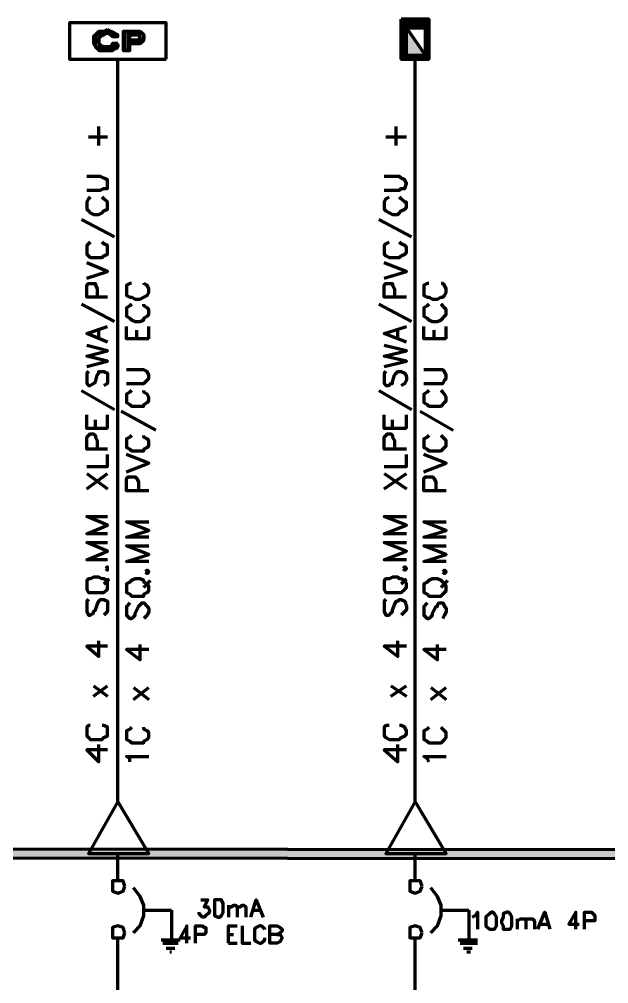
# Model space of a CAD drawing. Header units: inches. Extents: x 16 to 776, y 37 to 575.
# Drawn here: x 293.3 to 350.2, y 309.6 to 402.7 of the extents above; entities that cross this region are included whole.
import ezdxf

# ---------------------------------------------------------------- set-up
doc = ezdxf.new("R2010")
doc.units = ezdxf.units.IN
doc.header["$MEASUREMENT"] = 0
doc.layers.add('H', color=7, linetype='CONTINUOUS', lineweight=100)
doc.layers.add('P', color=250, linetype='CONTINUOUS', lineweight=100)

msp = doc.modelspace()

# ---------------------------------------------------------------- hatches: boundary and pattern name
at = {"layer": 'H', "linetype": 'Continuous'}
for points in [[(330.167, 402.667), (330.167, 398.833), (330.5, 402.667)], [(330.167, 398.833), (330.5, 402.667), (330.5, 398.833)], [(330.5, 402.667), (330.5, 402), (331.5, 402.667)], [(330.5, 402), (331.5, 402.667), (331.5, 402)], [(331.5, 402.667), (331.5, 402.5), (332.167, 402.667)], [(331.5, 402.5), (332.167, 402.667), (332.167, 402.5)], [(331.667, 402.333), (331.667, 402), (332.167, 402.333)], [(331.667, 402), (332.167, 402.333), (332.167, 402)], [(332.167, 402.667), (332.167, 402), (332.667, 402.667)], [(332.167, 402), (332.667, 402.667), (332.667, 402)], [(332.667, 402.667), (332.667, 398.833), (332.833, 402.667)], [(332.667, 398.833), (332.833, 402.667), (332.833, 398.833)], [(301.833, 401.667), (301.5, 401.5), (301, 401.5), (300.833, 401.333), (300.667, 401.167), (300.5, 401), (300.5, 400.5), (300.5, 400.333), (300.667, 400), (300.833, 399.833), (301, 399.667), (301.333, 399.667), (301.667, 399.667), (301.5, 399.667), (301.167, 399.667), (300.833, 400), (300.667, 400), (300.667, 400.333), (300.667, 400.5), (300.667, 400.833), (300.667, 401), (300.833, 401.333), (301, 401.333), (301.333, 401.5), (301.833, 401.5), (302.167, 401.5)], [(305, 401.5), (304.5, 401.5), (304.833, 401.333), (305.167, 401.333), (305.333, 401.167), (305.333, 401), (305.333, 400.833), (305.167, 400.5), (305, 400.5), (304.5, 400.5), (303.833, 400.5), (303.833, 399.667), (303.5, 399.667), (303.333, 399.667), (304, 399.667), (304, 400.333), (304.5, 400.333), (305, 400.333), (305.167, 400.5), (305.333, 400.667), (305.333, 401), (305.333, 401.167), (305.167, 401.333)], [(304.5, 401.333), (303.833, 401.333), (303.833, 400.5), (304.5, 400.5), (304, 400.667), (304, 401.167), (304.5, 401.167)], [(304.5, 401.333), (304.5, 401.167), (304.833, 401.167), (305, 401), (304.833, 400.667), (304.5, 400.667), (304, 400.667), (304.5, 400.5), (304.833, 400.667), (305, 400.667), (305, 401), (304.833, 401.167)], [(330.667, 399.167), (330.667, 401.833), (332.5, 399.167)], [(330.5, 399.167), (330.5, 398.833), (332.667, 399.167)], [(330.5, 398.833), (332.667, 399.167), (332.667, 398.833)], [(83.833, 322.667), (83.833, 321.833), (378, 322.5)], [(83.833, 321.833), (378, 322.5), (378, 321.667)]]:
    msp.add_hatch(color=0, dxfattribs=at).paths.add_polyline_path(points)
h = msp.add_hatch(color=0, dxfattribs=at)
edge = h.paths.add_edge_path()
edge.add_line((301.5, 401.333), (301.167, 401.167))
edge.add_line((301.167, 401.167), (301.167, 401))
edge.add_line((301.167, 401), (301, 401))
edge.add_line((301, 401), (301, 400.5))
edge.add_line((301, 400.5), (301, 400.333))
edge.add_line((301, 400.333), (301.167, 400))
edge.add_line((301.167, 400), (301.833, 400))
edge.add_line((301.833, 400), (301.5, 400))
edge.add_line((301.5, 400), (301.167, 400.167))
edge.add_line((301.167, 400.167), (301, 400.333))
edge.add_line((301, 400.333), (301, 400.5))
edge.add_line((301, 400.5), (301, 400.833))
edge.add_line((301, 400.833), (301.167, 401))
edge.add_line((301.167, 401), (301.5, 401.167))
edge.add_line((301.5, 401.167), (301.667, 401.333))
h = msp.add_hatch(color=0, dxfattribs=at)
edge = h.paths.add_edge_path()
edge.add_line((301.833, 401.333), (301.5, 401.333))
edge.add_line((301.5, 401.333), (301.667, 401.333))
edge.add_line((301.667, 401.333), (301.833, 401.333))
edge.add_line((301.833, 401.333), (302.167, 401.167))
edge.add_line((302.167, 401.167), (302.833, 401))
edge.add_line((302.833, 401), (302.333, 401))
edge.add_line((302.333, 401), (302.167, 401.167))
edge.add_line((302.167, 401.167), (302.167, 401.333))
h = msp.add_hatch(color=0, dxfattribs=at)
edge = h.paths.add_edge_path()
edge.add_line((301.833, 401.5), (302.167, 401.5))
edge.add_line((302.167, 401.5), (302.333, 401.333))
edge.add_line((302.333, 401.333), (302.667, 401.167))
edge.add_line((302.667, 401.167), (302.333, 401))
edge.add_line((302.333, 401), (302.833, 401))
edge.add_line((302.833, 401), (302.833, 401.167))
h = msp.add_hatch(color=0, dxfattribs=at)
edge = h.paths.add_edge_path()
edge.add_line((304.5, 401.5), (303.333, 401.5))
edge.add_line((303.333, 401.5), (303.333, 399.667))
edge.add_line((303.333, 399.667), (303.5, 399.667))
edge.add_line((303.5, 399.667), (303.5, 401.5))
edge.add_line((303.5, 401.5), (305, 401.5))
h = msp.add_hatch(color=0, dxfattribs=at)
edge = h.paths.add_edge_path()
edge.add_line((302.833, 400.333), (302.333, 400.333))
edge.add_line((302.333, 400.333), (302.833, 400.167))
edge.add_line((302.833, 400.167), (302.833, 400))
edge.add_line((302.833, 400), (302.333, 399.833))
edge.add_line((302.333, 399.833), (302.167, 399.667))
edge.add_line((302.167, 399.667), (301.333, 399.667))
edge.add_line((301.333, 399.667), (301.667, 399.667))
edge.add_line((301.667, 399.667), (302, 399.667))
edge.add_line((302, 399.667), (302.333, 399.667))
edge.add_line((302.333, 399.667), (302.5, 399.833))
edge.add_line((302.5, 399.833), (302.667, 399.833))
edge.add_line((302.667, 399.833), (302.833, 400))
h = msp.add_hatch(color=0, dxfattribs=at)
edge = h.paths.add_edge_path()
edge.add_line((302.333, 400.333), (302.167, 400))
edge.add_line((302.167, 400), (301.5, 400))
edge.add_line((301.5, 400), (301.833, 400))
edge.add_line((301.833, 400), (302.167, 400))
edge.add_line((302.167, 400), (302.333, 400))
edge.add_line((302.333, 400), (302.333, 400.167))
edge.add_line((302.333, 400.167), (302.833, 400.167))

# ---------------------------------------------------------------- linework, layer by layer
at = {"layer": 'P', "color": 0, "linetype": 'Continuous'}
for points in [[(307.5, 398.833), (307.5, 402.333), (298.167, 402.333), (298.167, 398.833), (307.5, 398.833)], [(330.167, 402.667), (330.167, 398.833), (330.5, 398.833), (330.5, 402.667), (330.167, 402.667)], [(330.167, 402.667), (332.833, 402.667), (332.833, 398.833), (330.167, 398.833), (330.167, 402.667)], [(330.5, 402.667), (330.5, 402), (331.5, 402), (331.5, 402.667), (330.5, 402.667)], [(331.667, 402), (331.667, 402.333), (332.167, 402.333), (332.167, 402.5), (331.5, 402.5), (331.5, 402), (330.5, 402), (330.5, 399.167), (332.667, 399.167), (332.667, 402), (331.667, 402)], [(331.5, 402.667), (331.5, 402.5), (332.167, 402.5), (332.167, 402.667), (331.5, 402.667)], [(331.667, 402.333), (331.667, 402), (332.167, 402), (332.167, 402.333), (331.667, 402.333)], [(332.167, 402.667), (332.167, 402), (332.667, 402), (332.667, 402.667), (332.167, 402.667)], [(332.667, 402.667), (332.667, 398.833), (332.833, 398.833), (332.833, 402.667), (332.667, 402.667)], [(301.833, 401.667), (301.5, 401.5), (301, 401.5), (300.833, 401.333), (300.833, 401.333), (300.667, 401.167), (300.5, 401), (300.5, 400.5), (300.5, 400.5), (300.5, 400.333), (300.667, 400), (300.833, 399.833), (301, 399.667), (301.333, 399.667), (301.667, 399.667), (301.5, 399.667), (301.167, 399.667), (300.833, 400), (300.667, 400), (300.667, 400.333), (300.667, 400.5), (300.667, 400.833), (300.667, 401), (300.833, 401.333), (301, 401.333), (301.333, 401.5), (301.833, 401.5), (302.167, 401.5), (301.833, 401.667)], [(301.5, 401.333), (301.167, 401.167), (301.167, 401), (301, 401), (301, 400.5), (301, 400.5), (301, 400.333), (301.167, 400), (301.5, 400), (301.833, 400), (301.5, 400), (301.167, 400.167), (301, 400.333), (301, 400.5), (301, 400.833), (301.167, 401), (301.5, 401.167), (301.667, 401.333), (301.5, 401.333)], [(301.833, 401.333), (301.5, 401.333), (301.667, 401.333), (301.833, 401.333), (302.167, 401.167), (302.167, 401.167), (302.333, 401), (302.833, 401), (302.833, 401), (302.333, 401), (302.333, 401), (302.167, 401.167), (302.167, 401.333), (301.833, 401.333)], [(302.167, 401.5), (301.833, 401.5), (302.167, 401.5), (302.333, 401.333), (302.667, 401.167), (302.833, 401), (302.333, 401), (302.833, 401), (302.833, 401.167), (302.5, 401.333), (302.5, 401.333), (302.167, 401.5)], [(305, 401.5), (304.5, 401.5), (304.833, 401.333), (305.167, 401.333), (305.333, 401.167), (305.333, 401), (305.333, 400.833), (305.167, 400.5), (305, 400.5), (304.5, 400.5), (303.833, 400.5), (303.833, 399.667), (303.5, 399.667), (303.333, 399.667), (304, 399.667), (304, 400.333), (304.5, 400.333), (305, 400.333), (305.167, 400.5), (305.333, 400.667), (305.333, 401), (305.333, 401.167), (305.167, 401.333), (305, 401.5)], [(304.5, 401.5), (303.333, 401.5), (303.333, 399.667), (303.5, 399.667), (303.5, 401.5), (304.5, 401.5), (305, 401.5), (304.5, 401.5)], [(304.5, 401.333), (303.833, 401.333), (303.833, 400.5), (304.5, 400.5), (304.5, 400.5), (304, 400.667), (304, 401.167), (304.5, 401.167), (304.5, 401.333)], [(304.5, 401.333), (304.5, 401.167), (304.833, 401.167), (305, 401), (304.833, 400.667), (304.5, 400.667), (304, 400.667), (304.5, 400.5), (304.833, 400.667), (305, 400.667), (305, 401), (305, 401), (304.833, 401.167), (304.833, 401.167), (304.5, 401.333)], [(330.667, 399.167), (330.667, 401.833), (332.5, 399.167), (330.667, 399.167)], [(332.5, 399.167), (330.667, 399.167), (330.667, 401.833), (332.5, 399.167)], [(330.667, 399.167), (332.5, 399.167), (332.5, 401.833)], [(330.667, 401.833), (332.5, 401.833), (332.5, 399.167)], [(302.833, 400.333), (302.333, 400.333), (302.333, 400.333), (302.833, 400.167), (302.833, 400), (302.333, 399.833), (302.333, 399.833), (302.167, 399.667), (301.667, 399.667), (301.333, 399.667), (301.667, 399.667), (302, 399.667), (302.333, 399.667), (302.5, 399.833), (302.667, 399.833), (302.833, 400), (302.833, 400.333)], [(302.333, 400.333), (302.167, 400), (302.167, 400), (301.833, 400), (301.5, 400), (301.833, 400), (301.833, 400), (302.167, 400), (302.333, 400), (302.333, 400.167), (302.833, 400.167), (302.333, 400.333)], [(302.833, 327.167), (302.833, 398.833)], [(330.5, 399.167), (330.5, 398.833), (332.667, 398.833), (332.667, 399.167), (330.5, 399.167)], [(331.5, 327.167), (331.5, 398.833)], [(301, 390.5), (301, 392.333)], [(329.667, 390.5), (329.667, 392.333)], [(300, 391.333), (301.833, 391.333)], [(328.667, 391.333), (330.667, 391.333)], [(299.833, 386.167), (301.167, 386.167), (301.5, 386.333), (301.833, 386.333), (301.833, 386.833), (301.833, 386.833), (301.833, 387.167), (301.5, 387.333), (301.167, 387.5), (299.833, 387.5)], [(328.5, 386.167), (330, 386.167), (330.167, 386.333), (330.5, 386.333), (330.667, 386.833), (330.667, 386.833), (330.5, 387.167), (330.167, 387.333), (330, 387.5), (328.5, 387.5)], [(300.167, 385.5), (300, 385.333), (299.833, 385), (299.833, 385), (299.833, 384.5), (299.833, 384.333), (300, 384.167), (300.167, 384), (300.5, 383.833), (301, 383.833), (301.333, 384), (301.5, 384.167), (301.833, 384.333), (301.833, 384.5), (301.833, 385), (301.833, 385), (301.5, 385.333), (301.333, 385.5)], [(329, 385.5), (328.667, 385.333), (328.5, 385), (328.5, 385), (328.5, 384.5), (328.5, 384.333), (328.667, 384.167), (329, 384), (329.333, 383.833), (329.833, 383.833), (330, 384), (330.167, 384.167), (330.5, 384.333), (330.667, 384.5), (330.667, 385), (330.5, 385), (330.167, 385.333), (330, 385.5)], [(299.333, 383.333), (302.5, 381.667)], [(328, 383.333), (331.167, 381.667)], [(300.167, 381.167), (300, 381), (299.833, 380.833), (299.833, 380.667), (299.833, 380.167), (299.833, 380), (300, 379.833), (300.167, 379.667), (300.5, 379.667), (301, 379.667), (301.333, 379.667), (301.5, 379.833), (301.833, 380), (301.833, 380.167), (301.833, 380.667), (301.833, 380.833), (301.5, 381), (301.333, 381.167)], [(329, 381.167), (328.667, 381), (328.5, 380.833), (328.5, 380.667), (328.5, 380.167), (328.5, 380), (328.667, 379.833), (329, 379.667), (329.333, 379.667), (329.833, 379.667), (330, 379.667), (330.167, 379.833), (330.5, 380), (330.667, 380.167), (330.667, 380.667), (330.5, 380.833), (330.167, 381), (330, 381.167)], [(299.833, 377.667), (301.833, 378.333), (299.833, 379.167)], [(328.5, 377.667), (330.667, 378.333), (328.5, 379.167)], [(301.833, 375.833), (299.833, 375.833), (299.833, 376.667), (299.833, 377), (300, 377.167), (300.167, 377.167), (300.5, 377.167), (300.667, 377.167), (300.667, 377), (300.833, 376.667), (300.833, 375.833)], [(304.167, 377.167), (304, 377.167), (303.667, 377), (303.667, 376.667), (303.667, 376.333), (303.667, 376), (304, 375.833), (304.167, 375.833), (304.5, 375.667), (305, 375.667), (305.333, 375.833), (305.333, 375.833), (305.667, 376), (305.833, 376.333), (305.833, 376.667), (305.667, 377), (305.333, 377.167), (305.333, 377.167)], [(330.667, 375.833), (328.5, 375.833), (328.5, 376.667), (328.5, 377), (328.667, 377.167), (328.833, 377.167), (329.167, 377.167), (329.333, 377.167), (329.333, 377), (329.5, 376.667), (329.5, 375.833)], [(332.833, 377.167), (332.667, 377.167), (332.333, 377), (332.333, 376.667), (332.333, 376.333), (332.333, 376), (332.667, 375.833), (332.833, 375.833), (333.167, 375.667), (333.667, 375.667), (334, 375.833), (334.167, 375.833), (334.333, 376), (334.5, 376.333), (334.5, 376.667), (334.333, 377), (334.167, 377.167), (334, 377.167)], [(299.333, 375.167), (302.5, 373.5)], [(304.167, 375.167), (304, 375), (303.667, 374.833), (303.667, 374.667), (303.667, 374.167), (303.667, 374), (304, 373.833), (304.167, 373.667), (304.5, 373.5), (305, 373.5), (305.333, 373.667), (305.333, 373.833), (305.667, 374), (305.833, 374.167), (305.833, 374.667), (305.667, 374.833), (305.333, 375), (305.333, 375.167)], [(328, 375.167), (331.167, 373.5)], [(332.833, 375.167), (332.667, 375), (332.333, 374.833), (332.333, 374.667), (332.333, 374.167), (332.333, 374), (332.667, 373.833), (332.833, 373.667), (333.167, 373.5), (333.667, 373.5), (334, 373.667), (334.167, 373.833), (334.333, 374), (334.5, 374.167), (334.5, 374.667), (334.333, 374.833), (334.167, 375), (334, 375.167)], [(301.833, 371.5), (299.833, 372.333), (301.833, 373)], [(301, 371.833), (301, 372.833)], [(305.833, 371.833), (303.667, 371.833), (303.667, 373)], [(304.667, 371.833), (304.667, 372.667)], [(305.833, 371.833), (305.833, 373)], [(330.667, 371.5), (328.5, 372.333), (330.667, 373)], [(329.833, 371.833), (329.833, 372.833)], [(334.5, 371.833), (332.333, 371.833), (332.333, 373)], [(333.333, 371.833), (333.333, 372.667)], [(334.5, 371.833), (334.5, 373)], [(299.833, 369.167), (301.833, 369.667), (299.833, 370.167), (301.833, 370.667), (299.833, 371.167)], [(328.5, 369.167), (330.667, 369.667), (328.5, 370.167), (330.667, 370.667), (328.5, 371.167)], [(300, 368.667), (299.833, 368.5), (299.833, 368.167), (299.833, 367.833), (299.833, 367.5), (300, 367.333), (300.167, 367.333), (300.5, 367.5), (300.667, 367.667), (300.833, 368.333), (301, 368.5), (301, 368.667), (301.167, 368.667), (301.5, 368.667), (301.833, 368.5), (301.833, 368.167), (301.833, 367.833), (301.833, 367.5), (301.5, 367.333)], [(303.667, 367.5), (305.167, 367.5), (305.333, 367.5), (305.667, 367.833), (305.833, 368), (305.833, 368.333), (305.667, 368.667), (305.333, 368.833), (305.167, 368.833), (303.667, 368.833)], [(328.667, 368.667), (328.5, 368.5), (328.5, 368.167), (328.5, 367.833), (328.5, 367.5), (328.667, 367.333), (329, 367.333), (329.167, 367.5), (329.333, 367.5), (329.333, 367.667), (329.5, 368.333), (329.667, 368.5), (329.833, 368.667), (330, 368.667), (330.167, 368.667), (330.5, 368.5), (330.667, 368.167), (330.667, 367.833), (330.5, 367.5), (330.167, 367.333)], [(332.333, 367.5), (333.833, 367.5), (334.167, 367.5), (334.333, 367.833), (334.5, 368), (334.5, 368.333), (334.333, 368.667), (334.167, 368.833), (333.833, 368.833), (332.333, 368.833)], [(299.333, 366.833), (302.5, 365)], [(304.167, 366.833), (304, 366.667), (303.667, 366.5), (303.667, 366.167), (303.667, 365.833), (303.667, 365.667), (304, 365.5), (304.167, 365.333), (304.5, 365.333), (305, 365.333), (305.333, 365.333), (305.333, 365.5), (305.667, 365.667), (305.833, 365.833), (305.833, 366.167), (305.667, 366.5), (305.333, 366.667), (305.333, 366.833)], [(328, 366.833), (331.167, 365)], [(332.833, 366.833), (332.667, 366.667), (332.333, 366.5), (332.333, 366.167), (332.333, 365.833), (332.333, 365.667), (332.667, 365.5), (332.833, 365.333), (333.167, 365.333), (333.667, 365.333), (334, 365.333), (334.167, 365.5), (334.333, 365.667), (334.5, 365.833), (334.5, 366.167), (334.333, 366.5), (334.167, 366.667), (334, 366.833)], [(301.833, 363.167), (299.833, 363.167), (299.833, 364.5)], [(300.667, 363.167), (300.667, 364)], [(301.833, 363.167), (301.833, 364.5)], [(303.167, 364.833), (306.5, 363)], [(330.667, 363.167), (328.5, 363.167), (328.5, 364.5)], [(329.333, 363.167), (329.333, 364)], [(330.667, 363.167), (330.667, 364.5)], [(332, 364.833), (335.167, 363)], [(301.833, 361.167), (299.833, 361.167), (299.833, 362), (299.833, 362.333), (300, 362.5), (300.167, 362.667), (300.5, 362.667), (300.667, 362.5), (300.667, 362.333), (300.833, 362), (300.833, 361.167)], [(304.167, 362.5), (304, 362.333), (303.667, 362.167), (303.667, 362), (303.667, 361.5), (303.667, 361.333), (304, 361.167), (304.167, 361), (304.5, 361), (305, 361), (305.333, 361), (305.333, 361.167), (305.667, 361.333), (305.833, 361.5), (305.833, 362), (305.667, 362.167), (305.333, 362.333), (305.333, 362.5)], [(330.667, 361.167), (328.5, 361.167), (328.5, 362), (328.5, 362.333), (328.667, 362.5), (328.833, 362.667), (329.167, 362.667), (329.333, 362.5), (329.333, 362.333), (329.5, 362), (329.5, 361.167)], [(332.833, 362.5), (332.667, 362.333), (332.333, 362.167), (332.333, 362), (332.333, 361.5), (332.333, 361.333), (332.667, 361.167), (332.833, 361), (333.167, 361), (333.667, 361), (334, 361), (334.167, 361.167), (334.333, 361.333), (334.5, 361.5), (334.5, 362), (334.333, 362.167), (334.167, 362.333), (334, 362.5)], [(299.833, 359.5), (301.833, 359.5), (301.833, 360.667)], [(303.667, 359), (305.833, 359.833), (303.667, 360.667)], [(328.5, 359.5), (330.667, 359.5), (330.667, 360.667)], [(332.333, 359), (334.5, 359.833), (332.333, 360.667)], [(299.833, 357.333), (301.833, 358.833)], [(299.833, 358.833), (301.833, 357.333)], [(305.833, 357.167), (303.667, 357.167), (303.667, 358), (303.667, 358.333), (303.833, 358.5), (304, 358.5), (304.333, 358.5), (304.5, 358.5), (304.667, 358.333), (304.833, 358), (304.833, 357.167)], [(328.5, 357.333), (330.667, 358.833)], [(328.5, 358.833), (330.667, 357.333)], [(334.5, 357.167), (332.333, 357.167), (332.333, 358), (332.333, 358.333), (332.5, 358.5), (332.833, 358.5), (333, 358.5), (333.167, 358.5), (333.333, 358.333), (333.5, 358), (333.5, 357.167)], [(301.833, 353), (299.833, 353), (301.833, 353.833), (299.833, 354.667), (301.833, 354.667)], [(330.667, 353), (328.5, 353), (330.667, 353.833), (328.5, 354.667), (330.667, 354.667)], [(305.833, 352.667), (303.667, 352.667), (305.833, 353.333), (303.667, 354.167), (305.833, 354.167)], [(334.5, 352.667), (332.333, 352.667), (334.5, 353.333), (332.333, 354.167), (334.5, 354.167)], [(301.833, 350.5), (299.833, 350.5), (301.833, 351.333), (299.833, 352.167), (301.833, 352.167)], [(330.667, 350.5), (328.5, 350.5), (330.667, 351.333), (328.5, 352.167), (330.667, 352.167)], [(305.833, 350.333), (303.667, 350.333), (305.833, 351), (303.667, 351.833), (305.833, 351.833)], [(334.5, 350.333), (332.333, 350.333), (334.5, 351), (332.333, 351.833), (334.5, 351.833)], [(301.667, 349.667), (301.833, 349.5), (301.833, 349.667), (301.833, 349.833), (301.667, 349.667)], [(305.5, 349.333), (305.667, 349.167), (305.833, 349.333), (305.667, 349.5), (305.5, 349.333)], [(330.333, 349.667), (330.5, 349.5), (330.667, 349.667), (330.5, 349.833), (330.333, 349.667)], [(334.167, 349.333), (334.333, 349.167), (334.5, 349.333), (334.333, 349.5), (334.167, 349.333)], [(299.833, 347.833), (299.833, 347.667), (300, 347.333), (300.167, 347.333), (300.5, 347.333), (301, 347.333), (301.333, 347.333), (301.5, 347.333), (301.833, 347.667), (301.833, 347.833), (301.833, 348.167), (301.833, 348.5), (301.5, 348.667), (301.333, 348.667), (301, 348.833), (300.5, 348.833), (300.167, 348.667), (300, 348.667), (299.833, 348.5), (299.833, 348.167), (299.833, 347.833)], [(301.5, 348.167), (302, 348.667)], [(303.667, 347.5), (303.667, 347.333), (304, 347.167), (304.167, 347), (304.5, 347), (305, 347), (305.333, 347), (305.333, 347.167), (305.667, 347.333), (305.833, 347.5), (305.833, 348), (305.667, 348.167), (305.333, 348.333), (305.333, 348.5), (305, 348.667), (304.5, 348.667), (304.167, 348.5), (304, 348.333), (303.667, 348.167), (303.667, 348), (303.667, 347.5)], [(305.333, 347.833), (306, 348.5)], [(328.5, 347.833), (328.5, 347.667), (328.667, 347.333), (329, 347.333), (329.333, 347.333), (329.833, 347.333), (330, 347.333), (330.167, 347.333), (330.5, 347.667), (330.667, 347.833), (330.667, 348.167), (330.5, 348.5), (330.167, 348.667), (330, 348.667), (329.833, 348.833), (329.333, 348.833), (329, 348.667), (328.667, 348.667), (328.5, 348.5), (328.5, 348.167), (328.5, 347.833)], [(330.167, 348.167), (330.667, 348.667)], [(332.333, 347.5), (332.333, 347.333), (332.667, 347.167), (332.833, 347), (333.167, 347), (333.667, 347), (334, 347), (334.167, 347.167), (334.333, 347.333), (334.5, 347.5), (334.5, 348), (334.333, 348.167), (334.167, 348.333), (334, 348.5), (333.667, 348.667), (333.167, 348.667), (332.833, 348.5), (332.667, 348.333), (332.333, 348.167), (332.333, 348), (332.333, 347.5)], [(334, 347.833), (334.667, 348.5)], [(300, 346.667), (299.833, 346.5), (299.833, 346), (299.833, 345.667), (299.833, 345.5), (300, 345.167), (300.167, 345.167), (300.5, 345.333), (300.5, 345.5), (300.667, 345.667), (300.833, 346.167), (301, 346.5), (301, 346.5), (301.167, 346.667), (301.5, 346.667), (301.833, 346.5), (301.833, 346), (301.833, 345.667), (301.833, 345.5), (301.5, 345.167)], [(304, 346.333), (303.667, 346), (303.667, 345.833), (303.667, 345.5), (303.667, 345.167), (304, 344.833), (304.167, 344.833), (304.333, 345), (304.5, 345.167), (304.5, 345.333), (304.833, 346), (304.833, 346), (305, 346.167), (305.167, 346.333), (305.333, 346.333), (305.667, 346), (305.833, 345.833), (305.833, 345.5), (305.667, 345.167), (305.333, 344.833)], [(328.667, 346.667), (328.5, 346.5), (328.5, 346), (328.5, 345.667), (328.5, 345.5), (328.667, 345.167), (329, 345.167), (329.167, 345.333), (329.333, 345.5), (329.333, 345.667), (329.5, 346.167), (329.667, 346.5), (329.833, 346.5), (330, 346.667), (330.167, 346.667), (330.5, 346.5), (330.667, 346), (330.667, 345.667), (330.5, 345.5), (330.167, 345.167)], [(332.667, 346.333), (332.333, 346), (332.333, 345.833), (332.333, 345.5), (332.333, 345.167), (332.667, 344.833), (332.833, 344.833), (333, 345), (333.167, 345.167), (333.167, 345.333), (333.5, 346), (333.667, 346), (333.667, 346.167), (333.833, 346.333), (334.167, 346.333), (334.333, 346), (334.5, 345.833), (334.5, 345.5), (334.333, 345.167), (334.167, 344.833)], [(301.833, 342.167), (299.833, 342.167), (301, 341.167), (301, 342.667)], [(330.667, 342.167), (328.5, 342.167), (329.833, 341.167), (329.833, 342.667)], [(305.833, 341.833), (303.667, 341.833), (305, 340.833), (305, 342.333)], [(334.5, 341.833), (332.333, 341.833), (333.667, 340.833), (333.667, 342.333)], [(300.5, 337.333), (301.833, 338.333)], [(300.5, 338.333), (301.833, 337.333)], [(304.333, 337), (305.833, 338.167)], [(304.333, 338.167), (305.833, 337)], [(329.167, 337.333), (330.667, 338.333)], [(329.167, 338.333), (330.667, 337.333)], [(333, 337), (334.5, 338.167)], [(333, 338.167), (334.5, 337)], [(300.167, 334.5), (300, 334.5), (299.833, 334.333), (299.833, 334), (299.833, 333.667), (299.833, 333.5), (300, 333.333), (300.167, 333.167), (300.5, 333.167), (301, 333.167), (301.333, 333.167), (301.5, 333.333), (301.833, 333.5), (301.833, 333.667), (301.833, 334), (301.833, 334.333), (301.5, 334.5), (301.333, 334.5)], [(304.167, 334.333), (304, 334.167), (303.667, 334), (303.667, 333.833), (303.667, 333.333), (303.667, 333.167), (304, 333), (304.167, 332.833), (304.5, 332.833), (305, 332.833), (305.333, 332.833), (305.333, 333), (305.667, 333.167), (305.833, 333.333), (305.833, 333.833), (305.667, 334), (305.333, 334.167), (305.333, 334.333)], [(329, 334.5), (328.667, 334.5), (328.5, 334.333), (328.5, 334), (328.5, 333.667), (328.5, 333.5), (328.667, 333.333), (329, 333.167), (329.333, 333.167), (329.833, 333.167), (330, 333.167), (330.167, 333.333), (330.5, 333.5), (330.667, 333.667), (330.667, 334), (330.5, 334.333), (330.167, 334.5), (330, 334.5)], [(332.833, 334.333), (332.667, 334.167), (332.333, 334), (332.333, 333.833), (332.333, 333.333), (332.333, 333.167), (332.667, 333), (332.833, 332.833), (333.167, 332.833), (333.667, 332.833), (334, 332.833), (334.167, 333), (334.333, 333.167), (334.5, 333.333), (334.5, 333.833), (334.333, 334), (334.167, 334.167), (334, 334.333)], [(301.833, 332.167), (299.833, 332.167), (301, 331), (301, 332.667)], [(330.667, 332.167), (328.5, 332.167), (329.833, 331), (329.833, 332.667)], [(304, 331), (304, 331.333), (303.667, 331.5), (305.833, 331.5)], [(332.833, 331), (332.667, 331.333), (332.333, 331.5), (334.5, 331.5)], [(302.833, 327.167), (300, 322.167), (305.833, 322.167), (302.833, 327.167)], [(331.5, 327.167), (328.667, 322.167), (334.5, 322.167), (331.5, 327.167)], [(331.5, 327.167), (328.667, 322.167), (334.5, 322.167), (331.5, 327.167)], [(83.833, 322.667), (83.833, 321.833), (378, 321.667), (378, 322.5), (83.833, 322.667)], [(302.833, 319.5), (302.833, 322.167)], [(331.5, 319.5), (331.5, 322.167)], [(331.5, 319.5), (331.5, 322.167)], [(303.5, 319), (303.333, 319.5), (302.833, 319.5), (302.333, 319.5), (302.333, 319), (302.333, 318.5), (302.833, 318.333), (303.333, 318.5), (303.5, 319)], [(332.167, 319), (332, 319.5), (331.5, 319.5), (331, 319.5), (331, 319), (331, 318.5), (331.5, 318.333), (332, 318.5), (332.167, 319)], [(304.333, 314.5), (305, 315.167), (305.333, 316.167), (305.333, 317.167), (305, 318), (304.333, 318.833)], [(333, 314.5), (333.667, 315.167), (334, 316.167), (334, 317.167), (333.667, 318), (333, 318.833)], [(310.833, 317.667), (311.5, 317.667), (311.167, 317), (311.333, 317), (311.5, 317), (311.5, 317), (311.667, 316.667), (311.667, 316.5), (311.5, 316.333), (311.333, 316.167), (311.167, 316), (311, 316), (310.833, 316.167), (310.667, 316.333), (310.667, 316.5)], [(312.5, 317.667), (312.167, 317.667), (312.167, 317.333), (312.167, 317), (312.167, 316.833), (312.167, 316.5), (312.167, 316.167), (312.5, 316), (312.667, 316), (312.833, 316.167), (313, 316.5), (313, 316.833), (313, 317), (313, 317.333), (312.833, 317.667), (312.667, 317.667), (312.5, 317.667)], [(315.667, 316), (316.167, 317.667), (316.833, 316)], [(305.333, 316.667), (308, 316.667)], [(308, 316.667), (308, 313.833)], [(313.5, 317.167), (313.5, 316)], [(313.5, 317), (313.833, 317), (314, 317.167), (314.167, 317.167), (314.333, 317), (314.333, 317), (314.333, 316)], [(314.333, 317), (314.667, 317), (314.833, 317.167), (315, 317.167), (315.167, 317), (315.167, 317), (315.167, 316)], [(315.833, 316.667), (316.5, 316.667)], [(334, 316.667), (336.667, 316.667)], [(336.667, 316.667), (336.667, 313.833)], [(337, 316), (337.333, 316.167), (337.5, 316.5), (337.5, 314.833)], [(338.833, 316.5), (338.667, 316.333), (338.333, 316), (338.333, 315.667), (338.333, 315.5), (338.333, 315.167), (338.667, 314.833), (338.833, 314.833), (339, 314.833), (339.167, 314.833), (339.333, 315.167), (339.333, 315.5), (339.333, 315.667), (339.333, 316), (339.167, 316.333), (339, 316.5), (338.833, 316.5)], [(340.333, 316.5), (340, 316.333), (340, 316), (339.833, 315.667), (339.833, 315.5), (340, 315.167), (340, 314.833), (340.333, 314.833), (340.5, 314.833), (340.667, 314.833), (340.833, 315.167), (340.833, 315.5), (340.833, 315.667), (340.833, 316), (340.667, 316.333), (340.5, 316.5), (340.333, 316.5)], [(343.333, 314.833), (344, 316.5), (344.5, 314.833)], [(347, 314.833), (347, 316.5), (346.333, 315.333), (347.333, 315.333)], [(347.833, 314.833), (347.833, 316.5), (348.5, 316.5), (348.667, 316.333), (348.833, 316.167), (348.833, 316), (348.833, 315.833), (348.833, 315.667), (348.667, 315.667), (348.5, 315.667), (347.833, 315.667)], [(341.333, 315.833), (341.333, 314.833)], [(341.333, 315.667), (341.667, 315.833), (341.833, 315.833), (342, 315.833), (342.167, 315.833), (342.167, 315.667), (342.167, 314.833)], [(342.167, 315.667), (342.333, 315.833), (342.5, 315.833), (342.667, 315.833), (342.833, 315.833), (343, 315.667), (343, 314.833)], [(303.5, 314.5), (303.333, 315), (302.833, 315.167), (302.333, 315), (302.333, 314.5), (302.333, 314), (302.833, 314), (303.333, 314), (303.5, 314.5)], [(309.5, 313.5), (309.5, 315.167), (308.833, 314), (309.833, 314)], [(310.333, 313.5), (310.333, 315.167), (311, 315.167), (311.167, 315), (311.333, 315), (311.333, 314.833), (311.333, 314.667), (311.333, 314.5), (311.167, 314.333), (311, 314.333), (310.333, 314.333)], [(313.5, 313.5), (313.5, 315.167), (314.333, 315.167)], [(314.833, 315.167), (314.833, 313.5), (315.667, 313.5)], [(317, 314.833), (317, 314.833), (316.833, 315), (316.667, 315.167), (316.5, 315.167), (316.167, 315), (316, 314.833), (316, 314.833), (316, 314.5), (316, 314.167), (316, 314), (316, 313.833), (316.167, 313.667), (316.5, 313.5), (316.667, 313.5), (316.833, 313.667), (317, 313.833), (317, 314)], [(318.167, 314.333), (318.5, 314.333), (318.667, 314), (318.667, 314), (318.5, 313.667), (318.167, 313.5), (317.5, 313.5), (317.5, 315.167), (318.167, 315.167), (318.5, 315), (318.667, 314.833), (318.667, 314.667), (318.5, 314.5), (318.167, 314.333), (317.5, 314.333)], [(332.167, 314.5), (332, 315), (331.5, 315.167), (331, 315), (331, 314.5), (331, 314), (331.5, 314), (332, 314), (332.167, 314.5)], [(343.5, 315.333), (344.333, 315.333)], [(302.833, 301), (302.833, 314)], [(307, 313.833), (308.833, 313.833)], [(313.5, 314.333), (314, 314.333)], [(331.5, 301), (331.5, 314)], [(335.667, 313.833), (337.5, 313.833)], [(307.167, 313.5), (308.667, 313.5)], [(307.333, 313.5), (308.5, 313.5)], [(307.5, 313), (308.333, 313)], [(307.667, 313), (308.167, 313)], [(313.5, 313.5), (314.333, 313.5)], [(335.833, 313.5), (337.5, 313.5)], [(336, 313.5), (337.167, 313.5)], [(336.167, 313), (337, 313)], [(336.333, 313), (337, 313)], [(307.833, 312.667), (308, 312.667)], [(308, 312.667), (308, 312.667)], [(336.5, 312.667), (336.833, 312.667)], [(336.667, 312.667), (336.667, 312.667)]]:
    msp.add_lwpolyline(points, dxfattribs=at)

doc.saveas('drawing.dxf')
